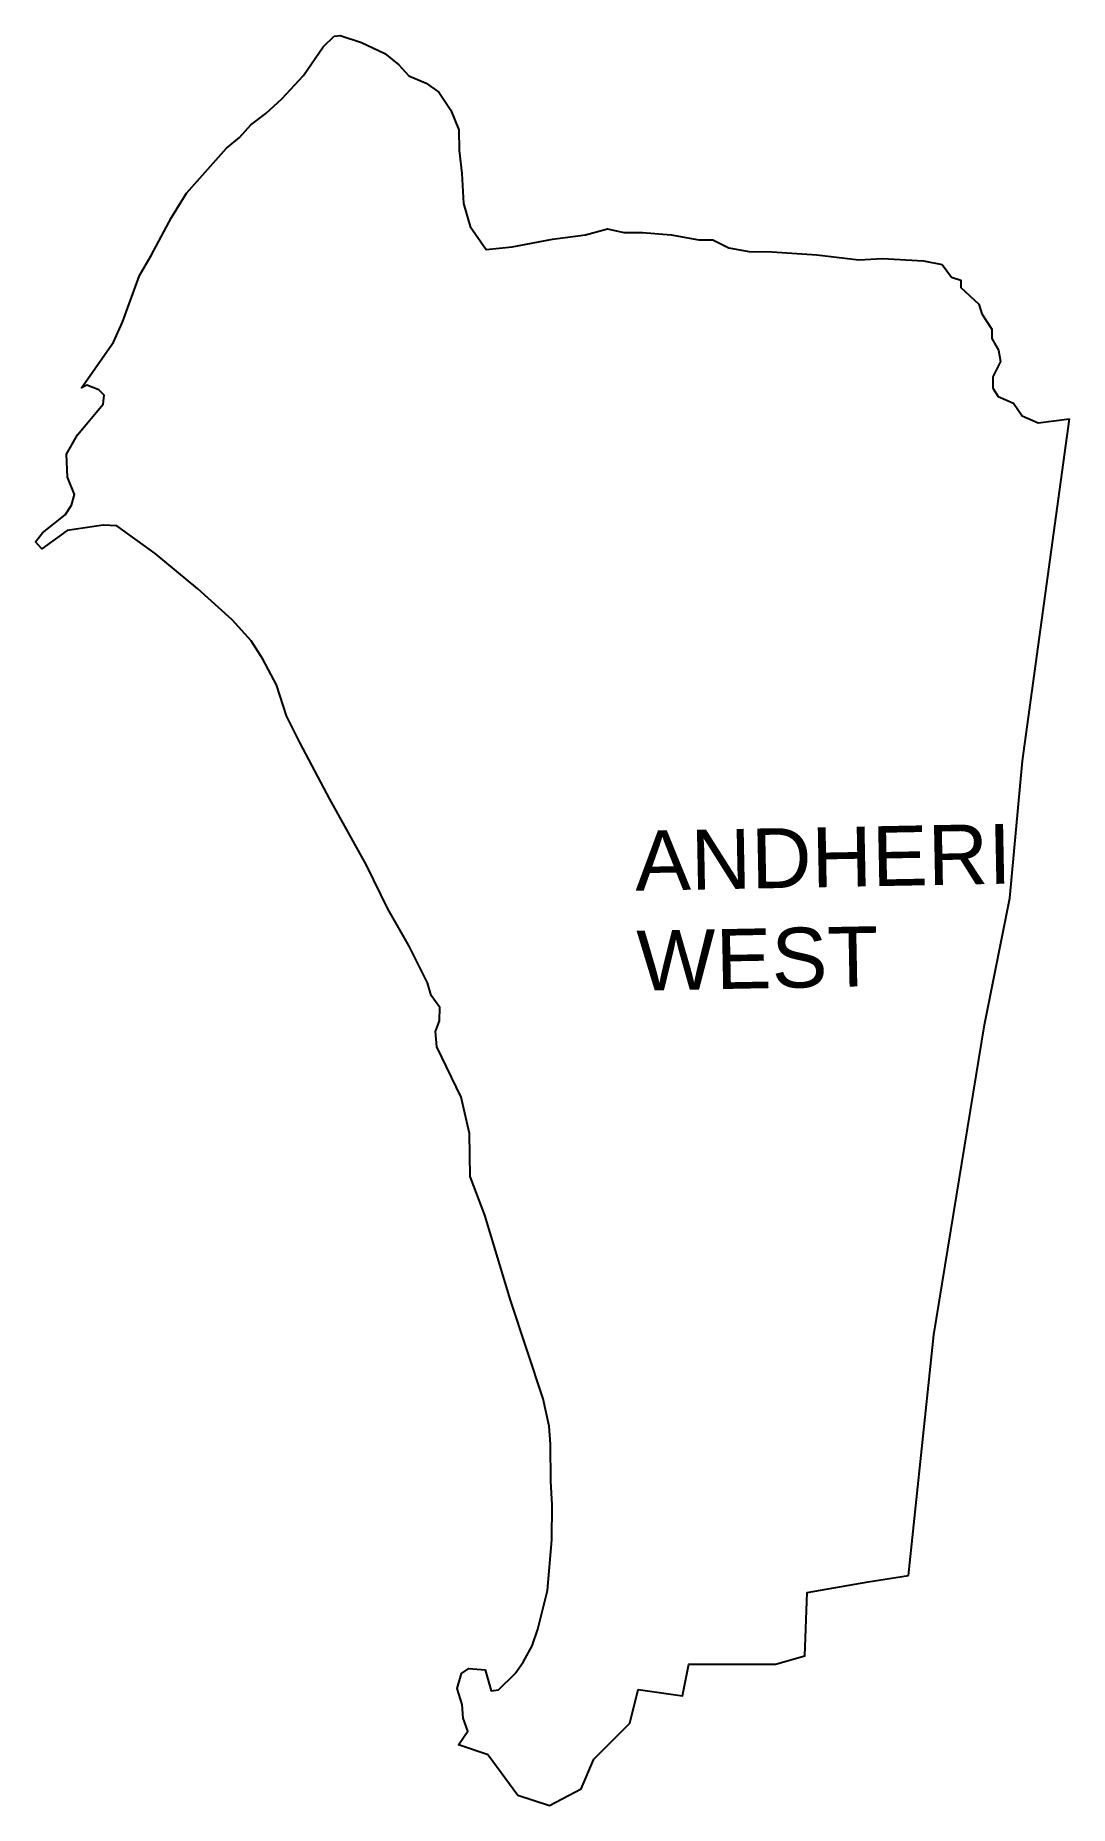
# Model space of a CAD drawing. Header units: metres. Extents: x 268683 to 273863, y 2111090 to 2119954.
import ezdxf

# ---------------------------------------------------------------- set-up
doc = ezdxf.new("R2010")
doc.units = ezdxf.units.M
doc.layers.add('village', color=3, linetype='Continuous')
doc.layers.add('VILLAGE NAME', color=250, linetype='Continuous')

msp = doc.modelspace()

# ---------------------------------------------------------------- linework, layer by layer
at = {"color": 6}
msp.add_line((270180.1, 2119950.1), (270209.9, 2119953.7), dxfattribs=at)
at = {"layer": 'village', "color": 6}
for points in [[(270951.4, 2111343.6, 0), (270802.7, 2111394.4, 0), (270849.3, 2111462, 0), (270826.4, 2111526.9, 0), (270821.3, 2111596.4, 0), (270796, 2111676.9, 0), (270817.9, 2111751, 0), (270853.5, 2111776, 0), (270936.5, 2111769.9, 0), (270966.5, 2111664.8, 0), (271002.4, 2111669.5, 0), (271086.9, 2111750.9, 0), (271126.8, 2111807.3, 0), (271171, 2111890.6, 0), (271199.5, 2111973.8, 0), (271247.3, 2112167, 0), (271269.9, 2112420.6, 0), (271270.7, 2112597.7, 0), (271265.4, 2112712, 0), (271263.9, 2112900.4, 0), (271256.4, 2112990, 0), (271226.2, 2113126.5, 0), (271063.1, 2113620.7, 0), (270934.2, 2114045.7, 0), (270860.9, 2114240.2, 0), (270856.9, 2114455.4, 0), (270815.2, 2114636.7, 0), (270694.3, 2114889.1, 0), (270687, 2114965.3, 0), (270706.7, 2115019.3, 0), (270708.5, 2115086.6, 0), (270665.4, 2115146.7, 0), (270647, 2115209.4, 0), (270555.8, 2115392.5, 0), (270449, 2115580, 0), (270341.9, 2115798.8, 0), (270157.6, 2116129.2, 0), (270007.4, 2116412.8, 0), (269941.3, 2116546.8, 0), (269890.8, 2116701.1, 0), (269822.5, 2116830.6, 0), (269763.5, 2116922.1, 0), (269668.5, 2117026.7, 0), (269496.9, 2117182.3, 0), (269282.5, 2117360, 0), (269090.8, 2117497.5, 0), (269023.5, 2117501.4, 0), (268842.2, 2117475.3, 0), (268715.1, 2117382.4, 0), (268683.4, 2117418, 0), (268718.9, 2117463.1, 0), (268832.5, 2117553.7, 0), (268863.6, 2117601, 0), (268878.8, 2117655, 0), (268844.5, 2117742.2, 0), (268839.1, 2117856.4, 0), (268894.4, 2117953.3, 0), (269023.2, 2118106.8, 0), (269027.4, 2118151.7, 0), (269000.3, 2118178.4, 0), (268941.8, 2118202.6, 0), (268914.6, 2118188.5, 0), (269074, 2118418.3, 0), (269119.7, 2118518.2, 0), (269204.1, 2118751.1, 0), (269263, 2118851.1, 0), (269364.4, 2119041.1, 0), (269439.7, 2119164.4, 0), (269640.4, 2119388.4, 0), (269706.3, 2119442, 0), (269762.2, 2119505.5, 0), (269838.1, 2119562.5, 0), (269917.1, 2119636.1, 0), (270025.7, 2119753.1, 0), (270124.1, 2119896.6, 0), (270180.1, 2119950.1, 0)], [(270209.9, 2119953.7, 0), (270316.4, 2119918, 0), (270432.9, 2119862.5, 0), (270503, 2119806.7, 0), (270553.3, 2119750.6, 0), (270639.8, 2119714.8, 0), (270703.2, 2119668.9, 0), (270763.6, 2119579.8, 0), (270804.2, 2119480.6, 0), (270805, 2119377.7, 0), (270819.2, 2119261.7, 0), (270827, 2119112.4, 0), (270861.1, 2118996.6, 0), (270941.7, 2118881, 0), (271071, 2118895.4, 0), (271273.1, 2118933.5, 0), (271438.8, 2118954.7, 0), (271548, 2118985.4, 0), (271631.1, 2118966.2, 0), (271724, 2118966.9, 0), (271866.8, 2118954.8, 0), (272006.4, 2118929.3, 0), (272076, 2118929.9, 0), (272156, 2118890.7, 0), (272255.7, 2118871.6, 0), (272371.8, 2118869.2, 0), (272597.5, 2118854.4, 0), (272806.8, 2118829.5, 0), (272926.1, 2118837.1, 0), (273132, 2118825.5, 0), (273225, 2118806.3, 0), (273271.9, 2118743.6, 0), (273318.5, 2118727.4, 0), (273318.8, 2118690.9, 0), (273409, 2118608.6, 0), (273422.7, 2118559, 0), (273473.1, 2118483.1, 0), (273473.4, 2118436.7, 0), (273507.1, 2118377.2, 0), (273517.5, 2118320.8, 0), (273478.3, 2118244.2, 0), (273478.7, 2118187.8, 0)], [(273478.7, 2118187.8, 0), (273505.6, 2118144.9, 0), (273582.2, 2118112.3, 0), (273625.8, 2118049.6, 0), (273705.7, 2118013.7, 0), (273862.9, 2118034.2, 0)], [(273055.3, 2112242.3, 0), (273182.2, 2113447.5, 0), (273435.9, 2114999.6, 0), (273562.8, 2115633.9, 0), (273626.2, 2116321.1, 0), (273862.9, 2118034.2, 0)], [(270951.4, 2111343.6, 0), (271099.4, 2111142.7, 0), (271258, 2111089.9, 0), (271416.6, 2111174.4, 0), (271480, 2111322.5, 0), (271659.7, 2111502.2, 0), (271702, 2111671.4, 0), (271924.1, 2111639.6, 0), (271955.8, 2111798.2, 0), (272389.2, 2111798.2, 0), (272537.3, 2111840.5, 0), (272547.8, 2112157.7, 0), (272854.4, 2112210.6, 0), (273055.3, 2112242.3, 0)]]:
    msp.add_polyline3d(points, dxfattribs=at)

# ---------------------------------------------------------------- texts
at = {"layer": 'VILLAGE NAME', "insert": (271682.7, 2115970.3), "char_height": 300, "attachment_point": 1, "rotation": 1.10283}
msp.add_mtext_dynamic_manual_height_columns('{\\fArial|b0|i0|c0|p34;ANDHERI WEST}', width=2578.433, gutter_width=1928.7, heights=[0], dxfattribs=at)

doc.saveas('drawing.dxf')
